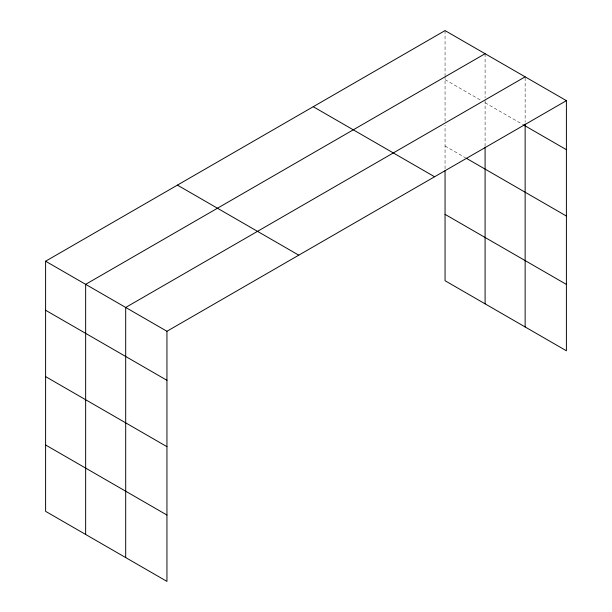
<?xml version="1.0" encoding="UTF-8"?>
<svg xmlns="http://www.w3.org/2000/svg" width="612" height="612" viewBox="0 0 612 612"><rect width="100%" height="100%" fill="white"/><g stroke="black" fill="none" stroke-linecap="round" stroke-linejoin="round"><path stroke-width="0.46" stroke-dasharray="3.06 2.29" d="M445.054 168.782L445.054 125.131M445.054 121.344L445.054 76.798M485.094 146.36L485.094 98.976M445.054 79.629L481.009 100.391M485.094 102.747L522.686 124.45M445.054 145.993L465.48 157.789M525.142 77.778L525.142 122.094M485.094 53.718L485.094 98.035M445.054 30.6L445.054 75.857"/><path stroke-width="0.92" d="M566.398 100.659L445.054 30.6L45.602 261.217L45.602 511.341L166.946 581.4L166.946 331.276L566.398 100.659L566.398 350.783L445.054 280.724L445.054 170.679M485.094 147.301L485.094 303.843M485.094 53.718L85.649 284.335L85.649 534.46M525.142 76.837L125.69 307.453L125.69 557.578M523.505 124.925L566.398 149.688M466.298 158.256L566.398 216.044M313.237 106.702L434.581 176.761M445.054 214.361L566.398 284.419M177.419 185.115L298.763 255.173M45.602 261.217L166.946 331.276M45.602 310.246L166.946 380.304M45.602 376.61L166.946 446.668M45.602 444.978L166.946 515.036M525.142 123.984L525.142 326.961"/></g></svg>
